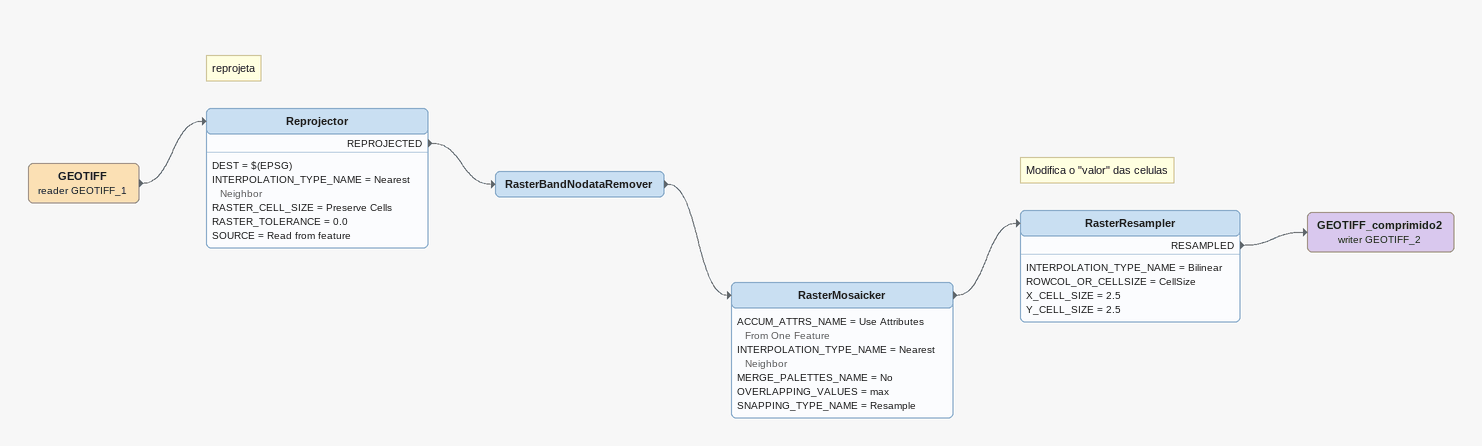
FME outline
GEOTIFF (reader GEOTIFF_1)
    -> Reprojector
Note: reprojeta
Reprojector
    DEST = $(EPSG)
    INTERPOLATION_TYPE_NAME = Nearest Neighbor
    RASTER_CELL_SIZE = Preserve Cells
    RASTER_TOLERANCE = 0.0
    SOURCE = Read from feature
    REPROJECTED -> RasterBandNodataRemover
RasterBandNodataRemover
    -> RasterMosaicker
RasterMosaicker
    ACCUM_ATTRS_NAME = Use Attributes From One Feature
    INTERPOLATION_TYPE_NAME = Nearest Neighbor
    MERGE_PALETTES_NAME = No
    OVERLAPPING_VALUES = max
    SNAPPING_TYPE_NAME = Resample
    -> RasterResampler
Note: Modifica o "valor" das celulas
RasterResampler
    INTERPOLATION_TYPE_NAME = Bilinear
    ROWCOL_OR_CELLSIZE = CellSize
    X_CELL_SIZE = 2.5
    Y_CELL_SIZE = 2.5
    RESAMPLED -> GEOTIFF_comprimido2 (writer GEOTIFF_2)
GEOTIFF_comprimido2 (writer GEOTIFF_2)
